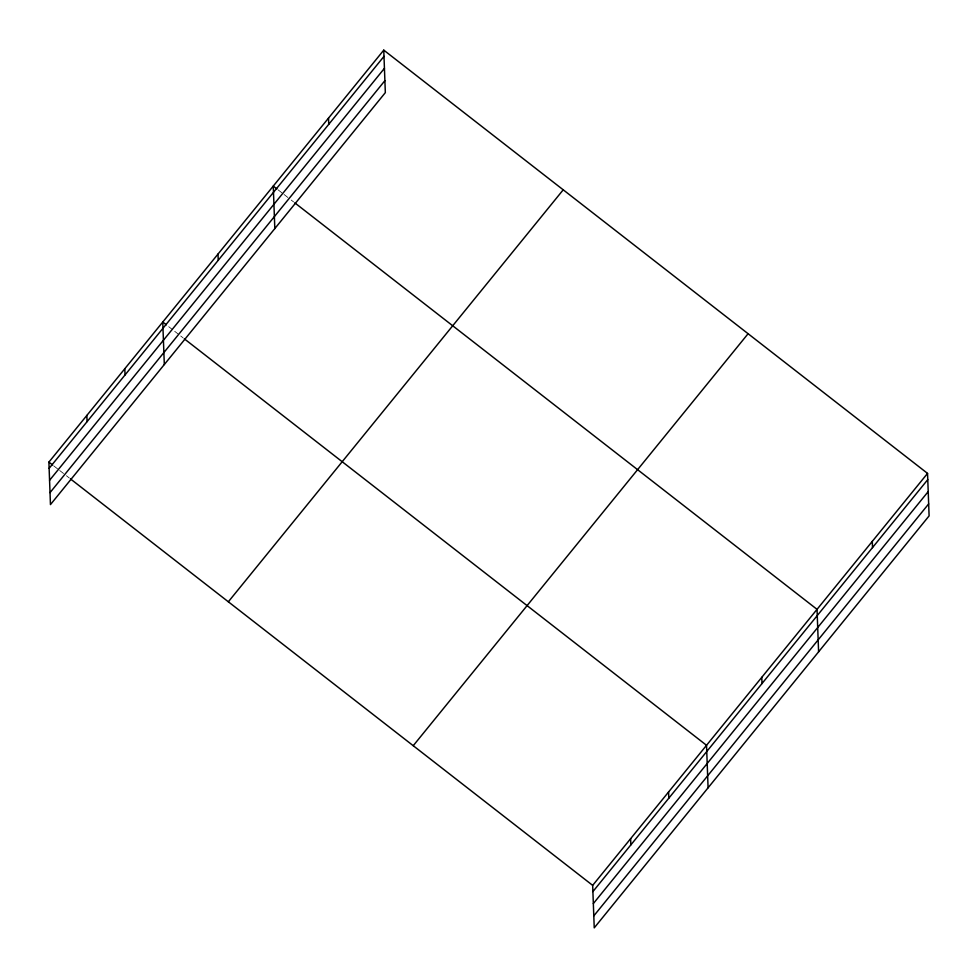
<?xml version="1.0" encoding="UTF-8"?>
<svg xmlns="http://www.w3.org/2000/svg" width="978" height="978" viewBox="0 0 978 978"><rect width="100%" height="100%" fill="white"/><g stroke="black" fill="none" stroke-linecap="round" stroke-linejoin="round"><path stroke-width="0.73" stroke-dasharray="4.89 3.67" d="M278.045 189.818L282.838 193.534M284.036 194.475L290.014 199.121M291.212 200.062L293.596 201.92M168.742 326.701L173.522 330.417M174.72 331.346L179.5 335.075M180.698 336.004L183.094 337.875M53.68 465.834L58.472 469.562M59.67 470.491L69.242 477.936"/><path stroke-width="1.47" d="M383.767 50.135L385.332 92.629L50.453 504.599L48.9 462.117L383.767 50.135L927.547 473.401L929.1 515.883L594.233 927.865L592.668 885.371L927.547 473.401M49.132 468.34L383.999 56.357M49.572 480.308L384.44 68.326M50.025 492.631L384.892 80.661M228.339 601.788L563.218 189.818M413.229 745.701L748.097 333.718M592.9 891.594L927.767 479.611M593.34 903.562L928.208 491.592M593.793 915.897L928.66 503.914M276.847 188.876L273.265 186.089L274.818 228.583M294.794 202.849L817.033 609.343L818.598 651.837M166.346 324.83L162.751 322.043L164.316 364.537M184.292 338.804L706.532 745.297L708.084 787.791M48.9 462.117L52.494 464.905M70.428 478.878L592.668 885.371M872.29 541.372L872.51 547.594M761.776 677.326L762.009 683.549M668.573 791.984L668.805 798.207M630.627 838.684L630.847 844.906M328.522 118.118L328.742 124.34M218.008 254.06L218.241 260.282M124.805 368.73L125.037 374.953M86.846 415.418L87.079 421.64"/></g></svg>
